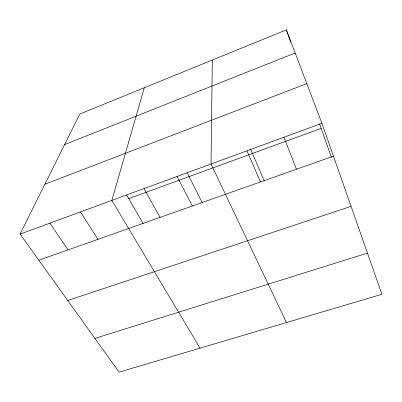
<?xml version="1.0" encoding="UTF-8"?>
<svg xmlns="http://www.w3.org/2000/svg" width="402" height="402" viewBox="0 0 402 402"><rect width="100%" height="100%" fill="white"/><g stroke="black" fill="none" stroke-linecap="round" stroke-linejoin="round"><path stroke-width="0.6" d="M212.301 60.044L211.03 164.001L286.485 322.555M144.293 87.757L111.862 200.397L200.045 348.157M20.1 234.07L79.807 114.027L286.37 29.869L321.937 123.303L381.9 294.289L119.108 372.131L20.1 234.07L321.937 123.303M64.601 144.594L295.168 52.984M44.893 184.222L306.837 83.631M128.73 198.638L321.158 128.369M38.843 260.21L333.464 156.172M67.727 300.485L351.062 206.362M94.912 338.394L367.453 253.094M49.918 223.13L68.044 249.898M80.495 211.909L97.962 239.336M126.575 194.91L143.112 223.507M144.052 188.583L160.086 217.397M177.096 176.458L192.352 206.005M187.116 172.689L202.291 202.784M246.959 150.82L260.476 181.945M250.753 149.489L264.26 180.905M283.912 137.258L296.465 169.237M286.37 29.869L290.741 42.245M319.525 123.751L331.399 157.373"/></g></svg>
